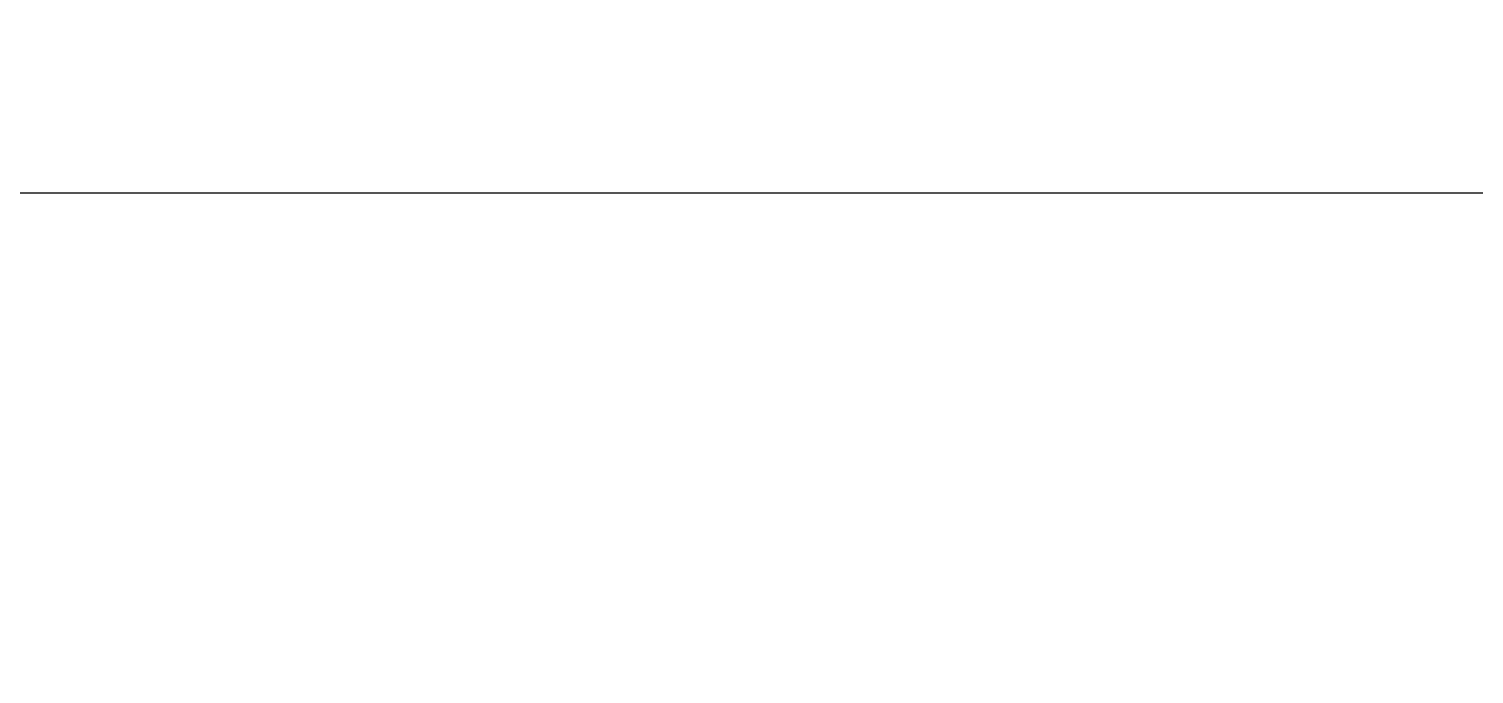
# Model space of a CAD drawing. Header units: millimetres. Extents: x 13158 to 13954, y 1103 to 1807.
# Drawn here: x 13562.5 to 13771.2, y 1549.6 to 1642.7 of the extents above; entities that cross this region are included whole.
import ezdxf
from ezdxf.xclip import XClip

# ---------------------------------------------------------------- set-up
doc = ezdxf.new("R2010")
doc.units = ezdxf.units.MM
doc.header["$LTSCALE"] = 10
doc.header["$MEASUREMENT"] = 0
doc.header["$XCLIPFRAME"] = 2
doc.layers.add('TZ-BASE', color=253, linetype='Continuous')
doc.layers.add('TZ-LEAL', color=1, linetype='Continuous')
doc.styles.add('HANA', font='GulimChe.ttf')

# ---------------------------------------------------------------- blocks, each defined once
blk = doc.blocks.new('JD-SFSG5YJF567')
at = {"layer": 'TZ-BASE'}
for p, q in [((367.39, -188.92), (291.64, 171.98)), ((470.34, -192.59), (393.57, 173.18)), ((79.23, 35.66), (604.29, 145.87)), ((306.6, 74.93, -71), (313.24, 83.83, -71)), ((385.15, 74.99, -67), (387.84, 81.61, -67)), ((385.56, 70.48, -65), (391.37, 81.53, -65))]:
    blk.add_line(p, q, dxfattribs=at)
at = {"layer": 'TZ-BASE', "style": 'HANA'}
blk.add_text('Y  :  261774.22', height=2, rotation=11.8547, dxfattribs=at).set_placement((405.23, 74.59, -59.88))

msp = doc.modelspace()

# ---------------------------------------------------------------- linework, layer by layer
at = {"layer": 'TZ-LEAL'}
msp.add_lwpolyline([(13157.89, 1103.05), (13953.89, 1103.05), (13953.89, 1619.05), (13157.89, 1619.05)], close=True, dxfattribs=at)

# ---------------------------------------------------------------- block references
at = {"layer": 'TZ-BASE'}
ref = msp.add_blockref('JD-SFSG5YJF567', (13297.68, 1469.57), dxfattribs=at)
XClip(ref).set_block_clipping_path([(597.6593278775, -75.0000074077), (602.1606802224, 74.9999925365), (-2.2506743118, 75.0000000279), (2.2506743119, -75.0000000279)])

doc.saveas('drawing.dxf')
